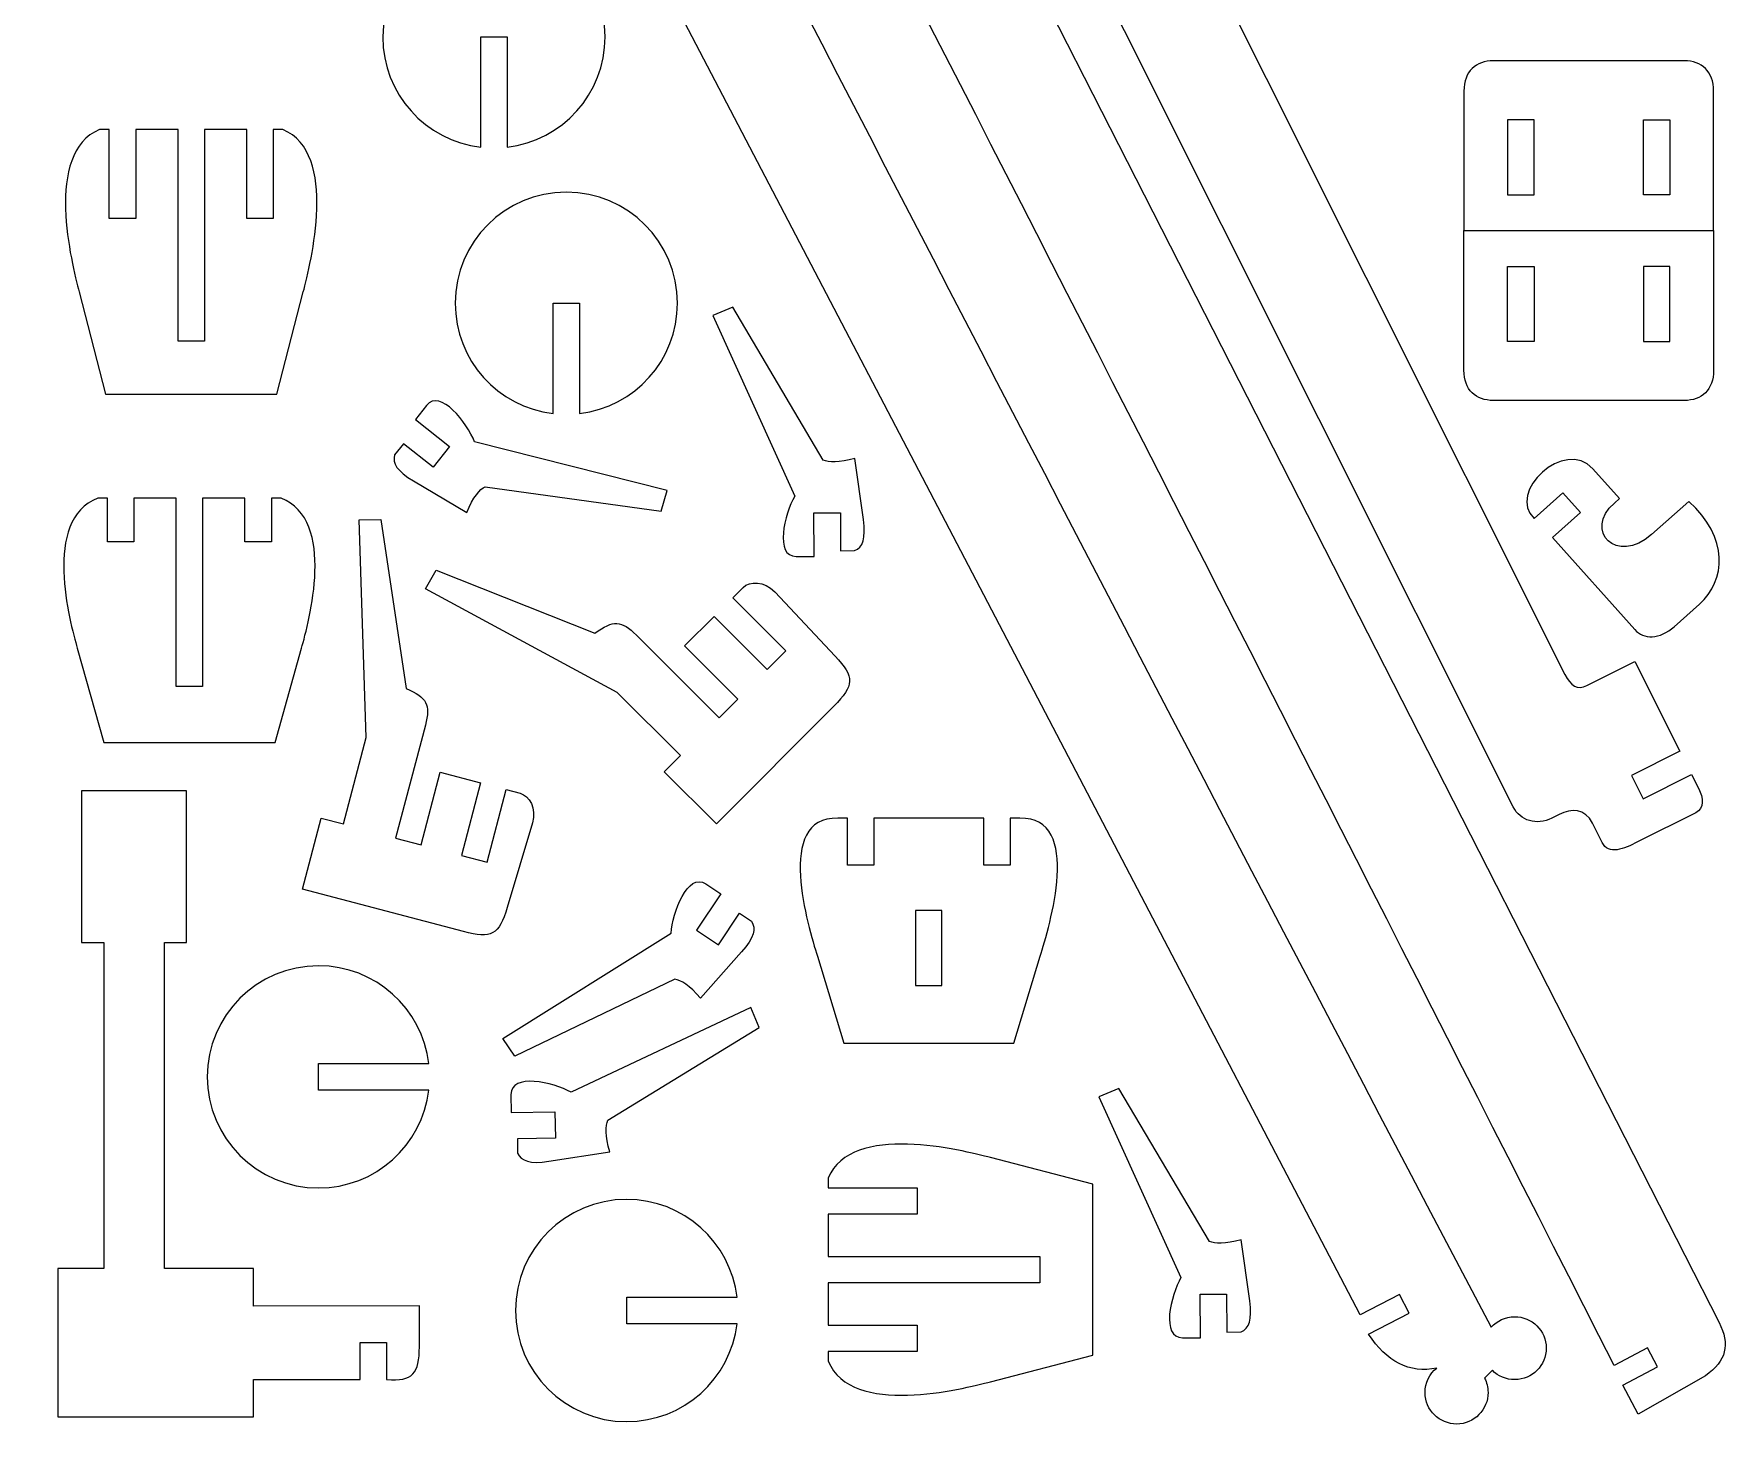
# Model space of a CAD drawing. Header units: centimetres. Extents: x -1114 to 521, y 121 to 1043.
# Drawn here: x -264.8 to 120.5, y 431.7 to 747.6 of the extents above; entities that cross this region are included whole.
import ezdxf

# ---------------------------------------------------------------- set-up
doc = ezdxf.new("R2010")
doc.units = ezdxf.units.CM
doc.header["$MEASUREMENT"] = 0
doc.layers.add('Camada 1', color=3, linetype='Continuous')

msp = doc.modelspace()

# ---------------------------------------------------------------- linework, layer by layer
at = {"layer": 'Camada 1', "lineweight": 25}
for points, knots in [([(-226.37, 966.8), (-195.21, 959.43), (-165.58, 944.35), (-139.95, 900.5), (-139.95, 900.5), (-139.95, 900.5), (-129.3, 882.38), (-129.3, 882.38), (-129.3, 882.38), (-129.3, 882.38), (-121.35, 886.6), (-121.35, 886.6), (-121.35, 886.6), (-121.35, 886.6), (-119.05, 882.25), (-119.05, 882.25), (-119.05, 882.25), (-119.05, 882.25), (-127.33, 877.86), (-127.33, 877.86), (-127.33, 877.86), (-53.07, 734), (20.84, 589.14), (94.11, 445.01), (94.11, 445.01), (94.11, 445.01), (101.67, 449.02), (101.67, 449.02), (101.67, 449.02), (101.67, 449.02), (103.97, 444.67), (103.97, 444.67), (103.97, 444.67), (103.97, 444.67), (96.14, 440.51), (96.14, 440.51), (96.14, 440.51), (96.14, 440.51), (99.62, 433.95), (99.62, 433.95), (99.62, 433.95), (99.62, 433.95), (114.85, 442.66), (114.85, 442.66), (114.85, 442.66), (119.69, 445.99), (120.46, 449.8), (117.95, 454.74), (117.95, 454.74), (117.95, 454.74), (-174.34, 1028.4), (-174.34, 1028.4), (-174.34, 1028.4), (-181.68, 1043.34), (-192.72, 1040.78), (-202.61, 1026.45), (-202.61, 1026.45), (-202.61, 1026.45), (-250.58, 1023.14), (-250.58, 1023.14), (-250.58, 1023.14), (-264.8, 1022.16), (-263.46, 1000.78), (-251.75, 996.68), (-251.75, 996.68), (-249.64, 996.29), (-248.51, 996.38), (-248.01, 997.45), (-248.01, 997.45), (-248.01, 997.45), (-251.72, 1005.05), (-251.72, 1005.05), (-251.72, 1005.05), (-251.72, 1005.05), (-246.33, 1007.68), (-246.33, 1007.68), (-246.33, 1007.68), (-246.33, 1007.68), (-226.37, 966.8), (-226.37, 966.8)], [0, 0, 0, 0, 0.047619, 0.047619, 0.047619, 0.047619, 0.095238, 0.095238, 0.095238, 0.095238, 0.142857, 0.142857, 0.142857, 0.142857, 0.190476, 0.190476, 0.190476, 0.190476, 0.238095, 0.238095, 0.238095, 0.238095, 0.285714, 0.285714, 0.285714, 0.285714, 0.333333, 0.333333, 0.333333, 0.333333, 0.380952, 0.380952, 0.380952, 0.380952, 0.428571, 0.428571, 0.428571, 0.428571, 0.47619, 0.47619, 0.47619, 0.47619, 0.52381, 0.52381, 0.52381, 0.52381, 0.571429, 0.571429, 0.571429, 0.571429, 0.619048, 0.619048, 0.619048, 0.619048, 0.666667, 0.666667, 0.666667, 0.666667, 0.714286, 0.714286, 0.714286, 0.714286, 0.761905, 0.761905, 0.761905, 0.761905, 0.809524, 0.809524, 0.809524, 0.809524, 0.857143, 0.857143, 0.857143, 0.857143, 0.904762, 0.904762, 0.904762, 0.904762, 1, 1, 1, 1]), ([(66.47, 443.88), (67.78, 442.51), (69.55, 441.75), (71.59, 441.76), (71.59, 441.76), (75.55, 441.78), (78.73, 445), (78.71, 448.95), (78.71, 448.95), (78.69, 452.9), (75.47, 456.09), (71.52, 456.07), (71.52, 456.07), (71.52, 456.07), (71.52, 456.07), (71.52, 456.07), (71.52, 456.07), (69.41, 456.06), (67.52, 455.14), (66.22, 453.68), (66.22, 453.68), (-11.33, 600.84), (-88.35, 749.68), (-165.13, 899.29), (-165.13, 899.29), (-178.21, 932.04), (-208.71, 953.71), (-256.4, 962.14), (-256.4, 962.14), (-256.4, 962.14), (-239.88, 928.94), (-239.88, 928.94), (-239.88, 928.94), (-220.91, 923.45), (-202.69, 912.67), (-190.35, 891.51), (-190.35, 891.51), (-190.35, 891.51), (-179.92, 896.93), (-179.92, 896.93), (-179.92, 896.93), (-179.92, 896.93), (-177.71, 892.68), (-177.71, 892.68), (-177.71, 892.68), (-177.71, 892.68), (-188.47, 887.09), (-188.47, 887.09), (-188.47, 887.09), (-188.47, 887.09), (36.42, 456.49), (36.42, 456.49), (36.42, 456.49), (36.42, 456.49), (45.35, 461.12), (45.35, 461.12), (45.35, 461.12), (45.35, 461.12), (47.56, 456.88), (47.56, 456.88), (47.56, 456.88), (47.56, 456.88), (38.36, 452.1), (38.36, 452.1), (38.36, 452.1), (42.46, 445.91), (47.57, 443.04), (53.85, 444.41), (53.85, 444.41), (52.21, 443.09), (51.17, 441.07), (51.18, 438.8), (51.18, 438.8), (51.2, 434.85), (54.42, 431.66), (58.38, 431.68), (58.38, 431.68), (62.33, 431.71), (65.51, 434.93), (65.49, 438.88), (65.49, 438.88), (65.49, 438.88), (65.49, 438.88), (65.49, 438.88), (65.49, 438.88), (65.49, 438.88), (65.49, 438.88), (65.49, 438.88), (65.49, 438.88), (65.49, 438.88), (65.49, 438.88), (65.49, 438.88), (65.49, 438.88), (65.49, 440.05), (65.2, 441.15), (64.7, 442.12), (64.7, 442.12), (64.7, 442.12), (66.47, 443.88), (66.47, 443.88)], [0, 0, 0, 0, 0.038462, 0.038462, 0.038462, 0.038462, 0.076923, 0.076923, 0.076923, 0.076923, 0.115385, 0.115385, 0.115385, 0.115385, 0.153846, 0.153846, 0.153846, 0.153846, 0.192308, 0.192308, 0.192308, 0.192308, 0.230769, 0.230769, 0.230769, 0.230769, 0.269231, 0.269231, 0.269231, 0.269231, 0.307692, 0.307692, 0.307692, 0.307692, 0.346154, 0.346154, 0.346154, 0.346154, 0.384615, 0.384615, 0.384615, 0.384615, 0.423077, 0.423077, 0.423077, 0.423077, 0.461538, 0.461538, 0.461538, 0.461538, 0.5, 0.5, 0.5, 0.5, 0.538462, 0.538462, 0.538462, 0.538462, 0.576923, 0.576923, 0.576923, 0.576923, 0.615385, 0.615385, 0.615385, 0.615385, 0.653846, 0.653846, 0.653846, 0.653846, 0.692308, 0.692308, 0.692308, 0.692308, 0.730769, 0.730769, 0.730769, 0.730769, 0.769231, 0.769231, 0.769231, 0.769231, 0.807692, 0.807692, 0.807692, 0.807692, 0.846154, 0.846154, 0.846154, 0.846154, 0.884615, 0.884615, 0.884615, 0.884615, 0.923077, 0.923077, 0.923077, 0.923077, 1, 1, 1, 1]), ([(71.22, 571.92), (72.81, 568.74), (76.5, 567.63), (79.96, 569.36), (79.96, 569.36), (79.96, 569.36), (81.63, 570.19), (81.63, 570.19), (81.63, 570.19), (84.41, 571.59), (87.52, 571.57), (89.19, 568.24), (89.19, 568.24), (89.19, 568.24), (91.39, 563.85), (91.39, 563.85), (91.39, 563.85), (92.88, 560.86), (96.32, 562.38), (99.45, 563.95), (99.45, 563.95), (99.45, 563.95), (112.65, 570.56), (112.65, 570.56), (112.65, 570.56), (114.64, 571.55), (114.41, 574.08), (113.34, 576.01), (113.34, 576.01), (113.34, 576.01), (111.71, 579.27), (111.71, 579.27), (111.71, 579.27), (111.71, 579.27), (100.73, 573.77), (100.73, 573.77), (100.73, 573.77), (100.73, 573.77), (98.08, 579.06), (98.08, 579.06), (98.08, 579.06), (98.08, 579.06), (109.06, 584.56), (109.06, 584.56), (109.06, 584.56), (109.06, 584.56), (98.86, 604.95), (98.86, 604.95), (98.86, 604.95), (98.86, 604.95), (87.93, 599.48), (87.93, 599.48), (87.93, 599.48), (85.78, 598.4), (84.22, 599.46), (82.94, 602.01), (82.94, 602.01), (82.94, 602.01), (-30.12, 827.86), (-30.12, 827.86), (-30.12, 827.86), (-31.4, 830.41), (-31.32, 832.29), (-29.16, 833.37), (-29.16, 833.37), (-29.16, 833.37), (-18.23, 838.84), (-18.23, 838.84), (-18.23, 838.84), (-18.23, 838.84), (-28.44, 859.22), (-28.44, 859.22), (-28.44, 859.22), (-28.44, 859.22), (-39.42, 853.73), (-39.42, 853.73), (-39.42, 853.73), (-39.42, 853.73), (-42.08, 859.02), (-42.08, 859.02), (-42.08, 859.02), (-42.08, 859.02), (-31.09, 864.52), (-31.09, 864.52), (-31.09, 864.52), (-31.09, 864.52), (-32.73, 867.78), (-32.73, 867.78), (-32.73, 867.78), (-33.63, 869.79), (-35.52, 871.49), (-37.51, 870.49), (-37.51, 870.49), (-37.51, 870.49), (-50.7, 863.88), (-50.7, 863.88), (-50.7, 863.88), (-53.83, 862.32), (-57.11, 860.47), (-55.62, 857.49), (-55.62, 857.49), (-55.62, 857.49), (-53.42, 853.1), (-53.42, 853.1), (-53.42, 853.1), (-51.75, 849.76), (-53.6, 847.27), (-56.38, 845.87), (-56.38, 845.87), (-56.38, 845.87), (-58.05, 845.04), (-58.05, 845.04), (-58.05, 845.04), (-61.51, 843.31), (-62.83, 839.68), (-61.24, 836.5), (-61.24, 836.5), (-61.24, 836.5), (71.22, 571.92), (71.22, 571.92)], [0, 0, 0, 0, 0.032258, 0.032258, 0.032258, 0.032258, 0.064516, 0.064516, 0.064516, 0.064516, 0.096774, 0.096774, 0.096774, 0.096774, 0.129032, 0.129032, 0.129032, 0.129032, 0.16129, 0.16129, 0.16129, 0.16129, 0.193548, 0.193548, 0.193548, 0.193548, 0.225806, 0.225806, 0.225806, 0.225806, 0.258065, 0.258065, 0.258065, 0.258065, 0.290323, 0.290323, 0.290323, 0.290323, 0.322581, 0.322581, 0.322581, 0.322581, 0.354839, 0.354839, 0.354839, 0.354839, 0.387097, 0.387097, 0.387097, 0.387097, 0.419355, 0.419355, 0.419355, 0.419355, 0.451613, 0.451613, 0.451613, 0.451613, 0.483871, 0.483871, 0.483871, 0.483871, 0.516129, 0.516129, 0.516129, 0.516129, 0.548387, 0.548387, 0.548387, 0.548387, 0.580645, 0.580645, 0.580645, 0.580645, 0.612903, 0.612903, 0.612903, 0.612903, 0.645161, 0.645161, 0.645161, 0.645161, 0.677419, 0.677419, 0.677419, 0.677419, 0.709677, 0.709677, 0.709677, 0.709677, 0.741935, 0.741935, 0.741935, 0.741935, 0.774194, 0.774194, 0.774194, 0.774194, 0.806452, 0.806452, 0.806452, 0.806452, 0.83871, 0.83871, 0.83871, 0.83871, 0.870968, 0.870968, 0.870968, 0.870968, 0.903226, 0.903226, 0.903226, 0.903226, 0.935484, 0.935484, 0.935484, 0.935484, 1, 1, 1, 1]), ([(-163.32, 721.81), (-175.85, 723.29), (-185.56, 733.95), (-185.56, 746.88), (-185.56, 746.88), (-185.56, 760.82), (-174.26, 772.12), (-160.32, 772.12), (-160.32, 772.12), (-146.38, 772.12), (-135.07, 760.82), (-135.07, 746.88), (-135.07, 746.88), (-135.07, 733.95), (-144.79, 723.29), (-157.32, 721.81), (-157.32, 721.81), (-157.32, 721.81), (-157.32, 746.88), (-157.32, 746.88), (-157.32, 746.88), (-157.32, 746.88), (-163.32, 746.88), (-163.32, 746.88), (-163.32, 746.88), (-163.32, 746.88), (-163.32, 721.81), (-163.32, 721.81)], [0, 0, 0, 0, 0.125, 0.125, 0.125, 0.125, 0.25, 0.25, 0.25, 0.25, 0.375, 0.375, 0.375, 0.375, 0.5, 0.5, 0.5, 0.5, 0.625, 0.625, 0.625, 0.625, 0.75, 0.75, 0.75, 0.75, 1, 1, 1, 1]), ([(110.05, 741.45), (114.02, 741.45), (116.71, 739.09), (116.71, 734.55), (116.71, 734.55), (116.71, 734.55), (116.71, 702.86), (116.71, 702.86), (116.71, 702.86), (116.71, 702.86), (60.02, 702.86), (60.02, 702.86), (60.02, 702.86), (60.02, 702.86), (60.02, 734.55), (60.02, 734.55), (60.02, 734.55), (60.02, 739.09), (62.72, 741.45), (66.69, 741.45), (66.69, 741.45), (66.69, 741.45), (110.05, 741.45), (110.05, 741.45)], [0, 0, 0, 0, 0.142857, 0.142857, 0.142857, 0.142857, 0.285714, 0.285714, 0.285714, 0.285714, 0.428571, 0.428571, 0.428571, 0.428571, 0.571429, 0.571429, 0.571429, 0.571429, 0.714286, 0.714286, 0.714286, 0.714286, 1, 1, 1, 1]), ([(-226.07, 725.83), (-226.07, 725.83), (-216.46, 725.83), (-216.46, 725.83), (-216.46, 725.83), (-216.46, 725.83), (-216.46, 705.64), (-216.46, 705.64), (-216.46, 705.64), (-216.46, 705.64), (-210.46, 705.64), (-210.46, 705.64), (-210.46, 705.64), (-210.46, 705.64), (-210.46, 725.83), (-210.46, 725.83), (-210.46, 725.83), (-210.46, 725.83), (-208.24, 725.83), (-208.24, 725.83), (-208.24, 725.83), (-195.54, 720.53), (-201.96, 695.32), (-203.61, 688.94), (-203.61, 688.94), (-203.61, 688.94), (-209.61, 665.73), (-209.61, 665.73), (-209.61, 665.73), (-209.61, 665.73), (-248.53, 665.73), (-248.53, 665.73), (-248.53, 665.73), (-248.53, 665.73), (-254.54, 688.94), (-254.54, 688.94), (-254.54, 688.94), (-256.19, 695.32), (-262.6, 720.53), (-249.9, 725.83), (-249.9, 725.83), (-249.9, 725.83), (-247.68, 725.83), (-247.68, 725.83), (-247.68, 725.83), (-247.68, 725.83), (-247.68, 705.64), (-247.68, 705.64), (-247.68, 705.64), (-247.68, 705.64), (-241.68, 705.64), (-241.68, 705.64), (-241.68, 705.64), (-241.68, 705.64), (-241.68, 725.83), (-241.68, 725.83), (-241.68, 725.83), (-241.68, 725.83), (-232.07, 725.83), (-232.07, 725.83), (-232.07, 725.83), (-232.07, 725.83), (-232.07, 677.74), (-232.07, 677.74), (-232.07, 677.74), (-232.07, 677.74), (-226.07, 677.74), (-226.07, 677.74), (-226.07, 677.74), (-226.07, 677.74), (-226.07, 725.83), (-226.07, 725.83)], [0, 0, 0, 0, 0.052632, 0.052632, 0.052632, 0.052632, 0.105263, 0.105263, 0.105263, 0.105263, 0.157895, 0.157895, 0.157895, 0.157895, 0.210526, 0.210526, 0.210526, 0.210526, 0.263158, 0.263158, 0.263158, 0.263158, 0.315789, 0.315789, 0.315789, 0.315789, 0.368421, 0.368421, 0.368421, 0.368421, 0.421053, 0.421053, 0.421053, 0.421053, 0.473684, 0.473684, 0.473684, 0.473684, 0.526316, 0.526316, 0.526316, 0.526316, 0.578947, 0.578947, 0.578947, 0.578947, 0.631579, 0.631579, 0.631579, 0.631579, 0.684211, 0.684211, 0.684211, 0.684211, 0.736842, 0.736842, 0.736842, 0.736842, 0.789474, 0.789474, 0.789474, 0.789474, 0.842105, 0.842105, 0.842105, 0.842105, 0.894737, 0.894737, 0.894737, 0.894737, 1, 1, 1, 1]), ([(69.93, 710.98), (69.93, 710.98), (69.93, 728.05), (69.93, 728.05), (69.93, 728.05), (69.93, 728.05), (75.93, 728.05), (75.93, 728.05), (75.93, 728.05), (75.93, 728.05), (75.93, 710.98), (75.93, 710.98), (75.93, 710.98), (75.93, 710.98), (69.93, 710.98), (69.93, 710.98)], [0, 0, 0, 0, 0.2, 0.2, 0.2, 0.2, 0.4, 0.4, 0.4, 0.4, 0.6, 0.6, 0.6, 0.6, 1, 1, 1, 1]), ([(106.81, 710.98), (106.81, 710.98), (106.81, 728.05), (106.81, 728.05), (106.81, 728.05), (106.81, 728.05), (100.81, 728.05), (100.81, 728.05), (100.81, 728.05), (100.81, 728.05), (100.81, 710.98), (100.81, 710.98), (100.81, 710.98), (100.81, 710.98), (106.81, 710.98), (106.81, 710.98)], [0, 0, 0, 0, 0.2, 0.2, 0.2, 0.2, 0.4, 0.4, 0.4, 0.4, 0.6, 0.6, 0.6, 0.6, 1, 1, 1, 1]), ([(-146.87, 661.29), (-159.4, 662.76), (-169.11, 673.42), (-169.11, 686.35), (-169.11, 686.35), (-169.11, 700.3), (-157.81, 711.6), (-143.87, 711.6), (-143.87, 711.6), (-129.93, 711.6), (-118.63, 700.3), (-118.63, 686.35), (-118.63, 686.35), (-118.63, 673.43), (-128.34, 662.77), (-140.87, 661.29), (-140.87, 661.29), (-140.87, 661.29), (-140.87, 686.35), (-140.87, 686.35), (-140.87, 686.35), (-140.87, 686.35), (-146.87, 686.35), (-146.87, 686.35), (-146.87, 686.35), (-146.87, 686.35), (-146.87, 661.29), (-146.87, 661.29)], [0, 0, 0, 0, 0.125, 0.125, 0.125, 0.125, 0.25, 0.25, 0.25, 0.25, 0.375, 0.375, 0.375, 0.375, 0.5, 0.5, 0.5, 0.5, 0.625, 0.625, 0.625, 0.625, 0.75, 0.75, 0.75, 0.75, 1, 1, 1, 1]), ([(110.05, 664.27), (114.02, 664.27), (116.71, 666.64), (116.71, 671.18), (116.71, 671.18), (116.71, 671.18), (116.71, 702.86), (116.71, 702.86), (116.71, 702.86), (116.71, 702.86), (60.02, 702.86), (60.02, 702.86), (60.02, 702.86), (60.02, 702.86), (60.02, 671.18), (60.02, 671.18), (60.02, 671.18), (60.02, 666.64), (62.72, 664.27), (66.69, 664.27), (66.69, 664.27), (66.69, 664.27), (110.05, 664.27), (110.05, 664.27)], [0, 0, 0, 0, 0.142857, 0.142857, 0.142857, 0.142857, 0.285714, 0.285714, 0.285714, 0.285714, 0.428571, 0.428571, 0.428571, 0.428571, 0.571429, 0.571429, 0.571429, 0.571429, 0.714286, 0.714286, 0.714286, 0.714286, 1, 1, 1, 1]), ([(69.93, 694.74), (69.93, 694.74), (69.93, 677.67), (69.93, 677.67), (69.93, 677.67), (69.93, 677.67), (75.93, 677.67), (75.93, 677.67), (75.93, 677.67), (75.93, 677.67), (75.93, 694.74), (75.93, 694.74), (75.93, 694.74), (75.93, 694.74), (69.93, 694.74), (69.93, 694.74)], [0, 0, 0, 0, 0.2, 0.2, 0.2, 0.2, 0.4, 0.4, 0.4, 0.4, 0.6, 0.6, 0.6, 0.6, 1, 1, 1, 1]), ([(106.81, 694.74), (106.81, 694.74), (106.81, 677.67), (106.81, 677.67), (106.81, 677.67), (106.81, 677.67), (100.81, 677.67), (100.81, 677.67), (100.81, 677.67), (100.81, 677.67), (100.81, 694.74), (100.81, 694.74), (100.81, 694.74), (100.81, 694.74), (106.81, 694.74), (106.81, 694.74)], [0, 0, 0, 0, 0.2, 0.2, 0.2, 0.2, 0.4, 0.4, 0.4, 0.4, 0.6, 0.6, 0.6, 0.6, 1, 1, 1, 1]), ([(-92, 642.52), (-92, 642.52), (-110.59, 683.6), (-110.59, 683.6), (-110.59, 683.6), (-110.59, 683.6), (-106.03, 685.47), (-106.03, 685.47), (-106.03, 685.47), (-106.03, 685.47), (-85.5, 650.74), (-85.5, 650.74), (-85.5, 650.74), (-84.32, 650.21), (-81.93, 650.04), (-78.31, 651.11), (-78.31, 651.11), (-78.31, 651.11), (-76.39, 637.2), (-76.39, 637.2), (-76.39, 637.2), (-75.8, 632.91), (-76.5, 630.9), (-78.38, 630.15), (-78.38, 630.15), (-78.38, 630.15), (-81.6, 630.14), (-81.6, 630.14), (-81.6, 630.14), (-81.6, 630.14), (-81.62, 638.77), (-81.62, 638.77), (-81.62, 638.77), (-81.62, 638.77), (-87.62, 638.75), (-87.62, 638.75), (-87.62, 638.75), (-87.62, 638.75), (-87.59, 628.85), (-87.59, 628.85), (-87.59, 628.85), (-87.59, 628.85), (-91.67, 628.84), (-91.67, 628.84), (-91.67, 628.84), (-96.64, 628.82), (-94.34, 638.51), (-92, 642.52)], [0, 0, 0, 0, 0.076923, 0.076923, 0.076923, 0.076923, 0.153846, 0.153846, 0.153846, 0.153846, 0.230769, 0.230769, 0.230769, 0.230769, 0.307692, 0.307692, 0.307692, 0.307692, 0.384615, 0.384615, 0.384615, 0.384615, 0.461538, 0.461538, 0.461538, 0.461538, 0.538462, 0.538462, 0.538462, 0.538462, 0.615385, 0.615385, 0.615385, 0.615385, 0.692308, 0.692308, 0.692308, 0.692308, 0.769231, 0.769231, 0.769231, 0.769231, 0.846154, 0.846154, 0.846154, 0.846154, 1, 1, 1, 1]), ([(-164.7, 654.88), (-164.7, 654.88), (-120.98, 643.84), (-120.98, 643.84), (-120.98, 643.84), (-120.98, 643.84), (-122.35, 639.11), (-122.35, 639.11), (-122.35, 639.11), (-122.35, 639.11), (-162.31, 644.68), (-162.31, 644.68), (-162.31, 644.68), (-163.46, 644.08), (-165.08, 642.32), (-166.5, 638.82), (-166.5, 638.82), (-166.5, 638.82), (-178.58, 645.98), (-178.58, 645.98), (-178.58, 645.98), (-182.3, 648.19), (-183.44, 649.99), (-182.86, 651.93), (-182.86, 651.93), (-182.86, 651.93), (-180.86, 654.45), (-180.86, 654.45), (-180.86, 654.45), (-180.86, 654.45), (-174.09, 649.1), (-174.09, 649.1), (-174.09, 649.1), (-174.09, 649.1), (-170.37, 653.8), (-170.37, 653.8), (-170.37, 653.8), (-170.37, 653.8), (-178.14, 659.94), (-178.14, 659.94), (-178.14, 659.94), (-178.14, 659.94), (-175.61, 663.14), (-175.61, 663.14), (-175.61, 663.14), (-172.52, 667.04), (-166.38, 659.2), (-164.7, 654.88)], [0, 0, 0, 0, 0.076923, 0.076923, 0.076923, 0.076923, 0.153846, 0.153846, 0.153846, 0.153846, 0.230769, 0.230769, 0.230769, 0.230769, 0.307692, 0.307692, 0.307692, 0.307692, 0.384615, 0.384615, 0.384615, 0.384615, 0.461538, 0.461538, 0.461538, 0.461538, 0.538462, 0.538462, 0.538462, 0.538462, 0.615385, 0.615385, 0.615385, 0.615385, 0.692308, 0.692308, 0.692308, 0.692308, 0.769231, 0.769231, 0.769231, 0.769231, 0.846154, 0.846154, 0.846154, 0.846154, 1, 1, 1, 1]), ([(75.95, 637.46), (69.58, 643.28), (82.93, 655.89), (89.31, 648.75), (89.31, 648.75), (89.31, 648.75), (95.35, 641.99), (95.35, 641.99), (95.35, 641.99), (95.35, 641.99), (94.18, 640.96), (94.18, 640.96), (94.18, 640.96), (87.1, 634.73), (94.68, 626.69), (102.65, 633.82), (102.65, 633.82), (102.65, 633.82), (111.06, 641.33), (111.06, 641.33), (111.06, 641.33), (120.22, 633.15), (119.56, 623.39), (113.49, 617.97), (113.49, 617.97), (113.49, 617.97), (107.78, 612.87), (107.78, 612.87), (107.78, 612.87), (104.47, 609.92), (100.81, 609.95), (98.8, 612.2), (98.8, 612.2), (98.8, 612.2), (80.1, 633.13), (80.1, 633.13), (80.1, 633.13), (80.1, 633.13), (86.5, 638.84), (86.5, 638.84), (86.5, 638.84), (86.5, 638.84), (82.5, 643.32), (82.5, 643.32), (82.5, 643.32), (82.5, 643.32), (75.95, 637.46), (75.95, 637.46)], [0, 0, 0, 0, 0.076923, 0.076923, 0.076923, 0.076923, 0.153846, 0.153846, 0.153846, 0.153846, 0.230769, 0.230769, 0.230769, 0.230769, 0.307692, 0.307692, 0.307692, 0.307692, 0.384615, 0.384615, 0.384615, 0.384615, 0.461538, 0.461538, 0.461538, 0.461538, 0.538462, 0.538462, 0.538462, 0.538462, 0.615385, 0.615385, 0.615385, 0.615385, 0.692308, 0.692308, 0.692308, 0.692308, 0.769231, 0.769231, 0.769231, 0.769231, 0.846154, 0.846154, 0.846154, 0.846154, 1, 1, 1, 1]), ([(-226.49, 642.05), (-226.49, 642.05), (-216.87, 642.05), (-216.87, 642.05), (-216.87, 642.05), (-216.87, 642.05), (-216.87, 632.17), (-216.87, 632.17), (-216.87, 632.17), (-216.87, 632.17), (-210.87, 632.17), (-210.87, 632.17), (-210.87, 632.17), (-210.87, 632.17), (-210.87, 642.05), (-210.87, 642.05), (-210.87, 642.05), (-210.87, 642.05), (-208.66, 642.05), (-208.66, 642.05), (-208.66, 642.05), (-195.96, 637.15), (-202.37, 613.87), (-204.02, 607.97), (-204.02, 607.97), (-204.02, 607.97), (-210.03, 586.53), (-210.03, 586.53), (-210.03, 586.53), (-210.03, 586.53), (-248.94, 586.53), (-248.94, 586.53), (-248.94, 586.53), (-248.94, 586.53), (-254.95, 607.97), (-254.95, 607.97), (-254.95, 607.97), (-256.6, 613.87), (-263.02, 637.15), (-250.31, 642.05), (-250.31, 642.05), (-250.31, 642.05), (-248.1, 642.05), (-248.1, 642.05), (-248.1, 642.05), (-248.1, 642.05), (-248.1, 632.17), (-248.1, 632.17), (-248.1, 632.17), (-248.1, 632.17), (-242.1, 632.17), (-242.1, 632.17), (-242.1, 632.17), (-242.1, 632.17), (-242.1, 642.05), (-242.1, 642.05), (-242.1, 642.05), (-242.1, 642.05), (-232.49, 642.05), (-232.49, 642.05), (-232.49, 642.05), (-232.49, 642.05), (-232.49, 599.27), (-232.49, 599.27), (-232.49, 599.27), (-232.49, 599.27), (-226.49, 599.27), (-226.49, 599.27), (-226.49, 599.27), (-226.49, 599.27), (-226.49, 642.05), (-226.49, 642.05)], [0, 0, 0, 0, 0.052632, 0.052632, 0.052632, 0.052632, 0.105263, 0.105263, 0.105263, 0.105263, 0.157895, 0.157895, 0.157895, 0.157895, 0.210526, 0.210526, 0.210526, 0.210526, 0.263158, 0.263158, 0.263158, 0.263158, 0.315789, 0.315789, 0.315789, 0.315789, 0.368421, 0.368421, 0.368421, 0.368421, 0.421053, 0.421053, 0.421053, 0.421053, 0.473684, 0.473684, 0.473684, 0.473684, 0.526316, 0.526316, 0.526316, 0.526316, 0.578947, 0.578947, 0.578947, 0.578947, 0.631579, 0.631579, 0.631579, 0.631579, 0.684211, 0.684211, 0.684211, 0.684211, 0.736842, 0.736842, 0.736842, 0.736842, 0.789474, 0.789474, 0.789474, 0.789474, 0.842105, 0.842105, 0.842105, 0.842105, 0.894737, 0.894737, 0.894737, 0.894737, 1, 1, 1, 1]), ([(-175.89, 590.49), (-174.67, 595.12), (-175.49, 596.77), (-180.25, 598.84), (-180.25, 598.84), (-180.25, 598.84), (-186, 637.23), (-186, 637.23), (-186, 637.23), (-186, 637.23), (-190.93, 637.17), (-190.93, 637.17), (-190.93, 637.17), (-190.93, 637.17), (-189.33, 587.72), (-189.33, 587.72), (-189.33, 587.72), (-189.33, 587.72), (-194.5, 568.03), (-194.5, 568.03), (-194.5, 568.03), (-194.5, 568.03), (-199.54, 569.36), (-199.54, 569.36), (-199.54, 569.36), (-199.54, 569.36), (-203.78, 553.2), (-203.78, 553.2), (-203.78, 553.2), (-203.78, 553.2), (-167.24, 543.6), (-167.24, 543.6), (-167.24, 543.6), (-160.88, 541.93), (-159.14, 542.75), (-157.27, 549.09), (-157.27, 549.09), (-157.27, 549.09), (-151.57, 568.29), (-151.57, 568.29), (-151.57, 568.29), (-150.6, 571.56), (-152.27, 574.46), (-154.32, 575), (-154.32, 575), (-154.32, 575), (-157.55, 575.84), (-157.55, 575.84), (-157.55, 575.84), (-157.55, 575.84), (-161.88, 559.33), (-161.88, 559.33), (-161.88, 559.33), (-161.88, 559.33), (-167.69, 560.86), (-167.69, 560.86), (-167.69, 560.86), (-167.69, 560.86), (-163.35, 577.37), (-163.35, 577.37), (-163.35, 577.37), (-163.35, 577.37), (-172.5, 579.77), (-172.5, 579.77), (-172.5, 579.77), (-172.5, 579.77), (-176.84, 563.26), (-176.84, 563.26), (-176.84, 563.26), (-176.84, 563.26), (-182.64, 564.79), (-182.64, 564.79), (-182.64, 564.79), (-182.64, 564.79), (-175.89, 590.49), (-175.89, 590.49)], [0, 0, 0, 0, 0.05, 0.05, 0.05, 0.05, 0.1, 0.1, 0.1, 0.1, 0.15, 0.15, 0.15, 0.15, 0.2, 0.2, 0.2, 0.2, 0.25, 0.25, 0.25, 0.25, 0.3, 0.3, 0.3, 0.3, 0.35, 0.35, 0.35, 0.35, 0.4, 0.4, 0.4, 0.4, 0.45, 0.45, 0.45, 0.45, 0.5, 0.5, 0.5, 0.5, 0.55, 0.55, 0.55, 0.55, 0.6, 0.6, 0.6, 0.6, 0.65, 0.65, 0.65, 0.65, 0.7, 0.7, 0.7, 0.7, 0.75, 0.75, 0.75, 0.75, 0.8, 0.8, 0.8, 0.8, 0.85, 0.85, 0.85, 0.85, 0.9, 0.9, 0.9, 0.9, 1, 1, 1, 1]), ([(-127.96, 610.95), (-131.35, 614.34), (-133.19, 614.46), (-137.38, 611.39), (-137.38, 611.39), (-137.38, 611.39), (-173.44, 625.74), (-173.44, 625.74), (-173.44, 625.74), (-173.44, 625.74), (-175.87, 621.46), (-175.87, 621.46), (-175.87, 621.46), (-175.87, 621.46), (-132.34, 597.94), (-132.34, 597.94), (-132.34, 597.94), (-132.34, 597.94), (-117.93, 583.56), (-117.93, 583.56), (-117.93, 583.56), (-117.93, 583.56), (-121.61, 579.88), (-121.61, 579.88), (-121.61, 579.88), (-121.61, 579.88), (-109.79, 568.08), (-109.79, 568.08), (-109.79, 568.08), (-109.79, 568.08), (-83.1, 594.82), (-83.1, 594.82), (-83.1, 594.82), (-78.45, 599.48), (-78.29, 601.39), (-82.82, 606.2), (-82.82, 606.2), (-82.82, 606.2), (-96.54, 620.78), (-96.54, 620.78), (-96.54, 620.78), (-98.88, 623.27), (-102.23, 623.28), (-103.72, 621.79), (-103.72, 621.79), (-103.72, 621.79), (-106.08, 619.43), (-106.08, 619.43), (-106.08, 619.43), (-106.08, 619.43), (-93.99, 607.37), (-93.99, 607.37), (-93.99, 607.37), (-93.99, 607.37), (-98.23, 603.12), (-98.23, 603.12), (-98.23, 603.12), (-98.23, 603.12), (-110.32, 615.18), (-110.32, 615.18), (-110.32, 615.18), (-110.32, 615.18), (-117, 608.48), (-117, 608.48), (-117, 608.48), (-117, 608.48), (-104.92, 596.42), (-104.92, 596.42), (-104.92, 596.42), (-104.92, 596.42), (-109.16, 592.18), (-109.16, 592.18), (-109.16, 592.18), (-109.16, 592.18), (-127.96, 610.95), (-127.96, 610.95)], [0, 0, 0, 0, 0.05, 0.05, 0.05, 0.05, 0.1, 0.1, 0.1, 0.1, 0.15, 0.15, 0.15, 0.15, 0.2, 0.2, 0.2, 0.2, 0.25, 0.25, 0.25, 0.25, 0.3, 0.3, 0.3, 0.3, 0.35, 0.35, 0.35, 0.35, 0.4, 0.4, 0.4, 0.4, 0.45, 0.45, 0.45, 0.45, 0.5, 0.5, 0.5, 0.5, 0.55, 0.55, 0.55, 0.55, 0.6, 0.6, 0.6, 0.6, 0.65, 0.65, 0.65, 0.65, 0.7, 0.7, 0.7, 0.7, 0.75, 0.75, 0.75, 0.75, 0.8, 0.8, 0.8, 0.8, 0.85, 0.85, 0.85, 0.85, 0.9, 0.9, 0.9, 0.9, 1, 1, 1, 1]), ([(-235.13, 467.01), (-235.13, 467.01), (-214.91, 467.01), (-214.91, 467.01), (-214.91, 467.01), (-214.91, 467.01), (-214.92, 458.46), (-214.92, 458.46), (-214.92, 458.46), (-214.92, 458.46), (-177.25, 458.53), (-177.25, 458.53), (-177.25, 458.53), (-177.25, 458.53), (-177.25, 449.2), (-177.25, 449.2), (-177.25, 449.2), (-177.25, 443.22), (-178.72, 441.29), (-184.68, 441.78), (-184.68, 441.78), (-184.68, 441.78), (-184.68, 450.24), (-184.68, 450.24), (-184.68, 450.24), (-184.68, 450.24), (-190.68, 450.24), (-190.68, 450.24), (-190.68, 450.24), (-190.68, 450.24), (-190.68, 441.78), (-190.68, 441.78), (-190.68, 441.78), (-190.68, 441.78), (-214.91, 441.78), (-214.91, 441.78), (-214.91, 441.78), (-214.91, 441.78), (-214.91, 433.29), (-214.91, 433.29), (-214.91, 433.29), (-214.91, 433.29), (-259.39, 433.29), (-259.39, 433.29), (-259.39, 433.29), (-259.39, 433.29), (-259.39, 467.01), (-259.39, 467.01), (-259.39, 467.01), (-259.39, 467.01), (-248.93, 467.01), (-248.93, 467.01), (-248.93, 467.01), (-248.93, 467.01), (-248.93, 541.1), (-248.93, 541.1), (-248.93, 541.1), (-248.93, 541.1), (-253.98, 541.1), (-253.98, 541.1), (-253.98, 541.1), (-253.98, 541.1), (-253.98, 575.6), (-253.98, 575.6), (-253.98, 575.6), (-253.98, 575.6), (-230.11, 575.6), (-230.11, 575.6), (-230.11, 575.6), (-230.11, 575.6), (-230.11, 541.1), (-230.11, 541.1), (-230.11, 541.1), (-230.11, 541.1), (-235.13, 541.1), (-235.13, 541.1), (-235.13, 541.1), (-235.13, 541.1), (-235.13, 467.01), (-235.13, 467.01)], [0, 0, 0, 0, 0.047619, 0.047619, 0.047619, 0.047619, 0.095238, 0.095238, 0.095238, 0.095238, 0.142857, 0.142857, 0.142857, 0.142857, 0.190476, 0.190476, 0.190476, 0.190476, 0.238095, 0.238095, 0.238095, 0.238095, 0.285714, 0.285714, 0.285714, 0.285714, 0.333333, 0.333333, 0.333333, 0.333333, 0.380952, 0.380952, 0.380952, 0.380952, 0.428571, 0.428571, 0.428571, 0.428571, 0.47619, 0.47619, 0.47619, 0.47619, 0.52381, 0.52381, 0.52381, 0.52381, 0.571429, 0.571429, 0.571429, 0.571429, 0.619048, 0.619048, 0.619048, 0.619048, 0.666667, 0.666667, 0.666667, 0.666667, 0.714286, 0.714286, 0.714286, 0.714286, 0.761905, 0.761905, 0.761905, 0.761905, 0.809524, 0.809524, 0.809524, 0.809524, 0.857143, 0.857143, 0.857143, 0.857143, 0.904762, 0.904762, 0.904762, 0.904762, 1, 1, 1, 1]), ([(-49.07, 569.36), (-49.07, 569.36), (-49.07, 558.65), (-49.07, 558.65), (-49.07, 558.65), (-49.07, 558.65), (-43.07, 558.65), (-43.07, 558.65), (-43.07, 558.65), (-43.07, 558.65), (-43.07, 569.36), (-43.07, 569.36), (-43.07, 569.36), (-43.07, 569.36), (-40.85, 569.36), (-40.85, 569.36), (-40.85, 569.36), (-26.41, 569.66), (-34.23, 544.52), (-36.22, 537.99), (-36.22, 537.99), (-36.22, 537.99), (-42.22, 518.25), (-42.22, 518.25), (-42.22, 518.25), (-42.22, 518.25), (-80.85, 518.25), (-80.85, 518.25), (-80.85, 518.25), (-80.85, 518.25), (-86.85, 537.99), (-86.85, 537.99), (-86.85, 537.99), (-88.84, 544.52), (-96.66, 569.66), (-82.22, 569.36), (-82.22, 569.36), (-82.22, 569.36), (-80, 569.36), (-80, 569.36), (-80, 569.36), (-80, 569.36), (-80, 558.65), (-80, 558.65), (-80, 558.65), (-80, 558.65), (-74, 558.65), (-74, 558.65), (-74, 558.65), (-74, 558.65), (-74, 569.36), (-74, 569.36), (-74, 569.36), (-74, 569.36), (-49.07, 569.36), (-49.07, 569.36)], [0, 0, 0, 0, 0.066667, 0.066667, 0.066667, 0.066667, 0.133333, 0.133333, 0.133333, 0.133333, 0.2, 0.2, 0.2, 0.2, 0.266667, 0.266667, 0.266667, 0.266667, 0.333333, 0.333333, 0.333333, 0.333333, 0.4, 0.4, 0.4, 0.4, 0.466667, 0.466667, 0.466667, 0.466667, 0.533333, 0.533333, 0.533333, 0.533333, 0.6, 0.6, 0.6, 0.6, 0.666667, 0.666667, 0.666667, 0.666667, 0.733333, 0.733333, 0.733333, 0.733333, 0.8, 0.8, 0.8, 0.8, 0.866667, 0.866667, 0.866667, 0.866667, 1, 1, 1, 1]), ([(-120.04, 543.21), (-120.04, 543.21), (-158.28, 519.32), (-158.28, 519.32), (-158.28, 519.32), (-158.28, 519.32), (-155.53, 515.24), (-155.53, 515.24), (-155.53, 515.24), (-155.53, 515.24), (-119.19, 532.76), (-119.19, 532.76), (-119.19, 532.76), (-117.91, 532.55), (-115.83, 531.36), (-113.41, 528.46), (-113.41, 528.46), (-113.41, 528.46), (-104.1, 538.98), (-104.1, 538.98), (-104.1, 538.98), (-101.23, 542.22), (-100.69, 544.28), (-101.84, 545.95), (-101.84, 545.95), (-101.84, 545.95), (-104.52, 547.74), (-104.52, 547.74), (-104.52, 547.74), (-104.52, 547.74), (-109.32, 540.57), (-109.32, 540.57), (-109.32, 540.57), (-109.32, 540.57), (-114.31, 543.91), (-114.31, 543.91), (-114.31, 543.91), (-114.31, 543.91), (-108.79, 552.14), (-108.79, 552.14), (-108.79, 552.14), (-108.79, 552.14), (-112.18, 554.41), (-112.18, 554.41), (-112.18, 554.41), (-116.31, 557.17), (-119.76, 547.83), (-120.04, 543.21)], [0, 0, 0, 0, 0.076923, 0.076923, 0.076923, 0.076923, 0.153846, 0.153846, 0.153846, 0.153846, 0.230769, 0.230769, 0.230769, 0.230769, 0.307692, 0.307692, 0.307692, 0.307692, 0.384615, 0.384615, 0.384615, 0.384615, 0.461538, 0.461538, 0.461538, 0.461538, 0.538462, 0.538462, 0.538462, 0.538462, 0.615385, 0.615385, 0.615385, 0.615385, 0.692308, 0.692308, 0.692308, 0.692308, 0.769231, 0.769231, 0.769231, 0.769231, 0.846154, 0.846154, 0.846154, 0.846154, 1, 1, 1, 1]), ([(-58.54, 548.38), (-58.54, 548.38), (-58.54, 531.31), (-58.54, 531.31), (-58.54, 531.31), (-58.54, 531.31), (-64.54, 531.31), (-64.54, 531.31), (-64.54, 531.31), (-64.54, 531.31), (-64.54, 548.38), (-64.54, 548.38), (-64.54, 548.38), (-64.54, 548.38), (-58.54, 548.38), (-58.54, 548.38)], [0, 0, 0, 0, 0.2, 0.2, 0.2, 0.2, 0.4, 0.4, 0.4, 0.4, 0.6, 0.6, 0.6, 0.6, 1, 1, 1, 1]), ([(-175.1, 507.57), (-176.57, 495.04), (-187.23, 485.32), (-200.16, 485.32), (-200.16, 485.32), (-214.11, 485.32), (-225.41, 496.63), (-225.41, 510.57), (-225.41, 510.57), (-225.41, 524.51), (-214.11, 535.81), (-200.16, 535.81), (-200.16, 535.81), (-187.24, 535.81), (-176.58, 526.09), (-175.1, 513.57), (-175.1, 513.57), (-175.1, 513.57), (-200.16, 513.57), (-200.16, 513.57), (-200.16, 513.57), (-200.16, 513.57), (-200.16, 507.57), (-200.16, 507.57), (-200.16, 507.57), (-200.16, 507.57), (-175.1, 507.57), (-175.1, 507.57)], [0, 0, 0, 0, 0.125, 0.125, 0.125, 0.125, 0.25, 0.25, 0.25, 0.25, 0.375, 0.375, 0.375, 0.375, 0.5, 0.5, 0.5, 0.5, 0.625, 0.625, 0.625, 0.625, 0.75, 0.75, 0.75, 0.75, 1, 1, 1, 1]), ([(-142.77, 507.08), (-142.77, 507.08), (-101.98, 526.3), (-101.98, 526.3), (-101.98, 526.3), (-101.98, 526.3), (-100.04, 521.78), (-100.04, 521.78), (-100.04, 521.78), (-100.04, 521.78), (-134.45, 500.71), (-134.45, 500.71), (-134.45, 500.71), (-134.96, 499.52), (-135.09, 497.13), (-133.97, 493.52), (-133.97, 493.52), (-133.97, 493.52), (-147.85, 491.39), (-147.85, 491.39), (-147.85, 491.39), (-152.12, 490.73), (-154.15, 491.4), (-154.93, 493.26), (-154.93, 493.26), (-154.93, 493.26), (-154.99, 496.49), (-154.99, 496.49), (-154.99, 496.49), (-154.99, 496.49), (-146.36, 496.64), (-146.36, 496.64), (-146.36, 496.64), (-146.36, 496.64), (-146.47, 502.64), (-146.47, 502.64), (-146.47, 502.64), (-146.47, 502.64), (-156.37, 502.46), (-156.37, 502.46), (-156.37, 502.46), (-156.37, 502.46), (-156.44, 506.53), (-156.44, 506.53), (-156.44, 506.53), (-156.53, 511.51), (-146.81, 509.35), (-142.77, 507.08)], [0, 0, 0, 0, 0.076923, 0.076923, 0.076923, 0.076923, 0.153846, 0.153846, 0.153846, 0.153846, 0.230769, 0.230769, 0.230769, 0.230769, 0.307692, 0.307692, 0.307692, 0.307692, 0.384615, 0.384615, 0.384615, 0.384615, 0.461538, 0.461538, 0.461538, 0.461538, 0.538462, 0.538462, 0.538462, 0.538462, 0.615385, 0.615385, 0.615385, 0.615385, 0.692308, 0.692308, 0.692308, 0.692308, 0.769231, 0.769231, 0.769231, 0.769231, 0.846154, 0.846154, 0.846154, 0.846154, 1, 1, 1, 1]), ([(-4.26, 464.96), (-4.26, 464.96), (-22.91, 506.02), (-22.91, 506.02), (-22.91, 506.02), (-22.91, 506.02), (-18.36, 507.9), (-18.36, 507.9), (-18.36, 507.9), (-18.36, 507.9), (2.22, 473.19), (2.22, 473.19), (2.22, 473.19), (3.4, 472.66), (5.79, 472.49), (9.42, 473.57), (9.42, 473.57), (9.42, 473.57), (11.35, 459.66), (11.35, 459.66), (11.35, 459.66), (11.95, 455.38), (11.25, 453.36), (9.38, 452.61), (9.38, 452.61), (9.38, 452.61), (6.15, 452.59), (6.15, 452.59), (6.15, 452.59), (6.15, 452.59), (6.12, 461.22), (6.12, 461.22), (6.12, 461.22), (6.12, 461.22), (0.12, 461.2), (0.12, 461.2), (0.12, 461.2), (0.12, 461.2), (0.16, 451.3), (0.16, 451.3), (0.16, 451.3), (0.16, 451.3), (-3.91, 451.28), (-3.91, 451.28), (-3.91, 451.28), (-8.89, 451.26), (-6.6, 460.95), (-4.26, 464.96)], [0, 0, 0, 0, 0.076923, 0.076923, 0.076923, 0.076923, 0.153846, 0.153846, 0.153846, 0.153846, 0.230769, 0.230769, 0.230769, 0.230769, 0.307692, 0.307692, 0.307692, 0.307692, 0.384615, 0.384615, 0.384615, 0.384615, 0.461538, 0.461538, 0.461538, 0.461538, 0.538462, 0.538462, 0.538462, 0.538462, 0.615385, 0.615385, 0.615385, 0.615385, 0.692308, 0.692308, 0.692308, 0.692308, 0.769231, 0.769231, 0.769231, 0.769231, 0.846154, 0.846154, 0.846154, 0.846154, 1, 1, 1, 1]), ([(-84.38, 469.76), (-84.38, 469.76), (-84.38, 479.37), (-84.38, 479.37), (-84.38, 479.37), (-84.38, 479.37), (-64.2, 479.37), (-64.2, 479.37), (-64.2, 479.37), (-64.2, 479.37), (-64.2, 485.37), (-64.2, 485.37), (-64.2, 485.37), (-64.2, 485.37), (-84.38, 485.37), (-84.38, 485.37), (-84.38, 485.37), (-84.38, 485.37), (-84.38, 487.59), (-84.38, 487.59), (-84.38, 487.59), (-79.08, 500.29), (-53.88, 493.87), (-47.5, 492.22), (-47.5, 492.22), (-47.5, 492.22), (-24.29, 486.22), (-24.29, 486.22), (-24.29, 486.22), (-24.29, 486.22), (-24.29, 447.3), (-24.29, 447.3), (-24.29, 447.3), (-24.29, 447.3), (-47.5, 441.3), (-47.5, 441.3), (-47.5, 441.3), (-53.88, 439.65), (-79.08, 433.23), (-84.38, 445.93), (-84.38, 445.93), (-84.38, 445.93), (-84.38, 448.15), (-84.38, 448.15), (-84.38, 448.15), (-84.38, 448.15), (-64.2, 448.15), (-64.2, 448.15), (-64.2, 448.15), (-64.2, 448.15), (-64.2, 454.15), (-64.2, 454.15), (-64.2, 454.15), (-64.2, 454.15), (-84.38, 454.15), (-84.38, 454.15), (-84.38, 454.15), (-84.38, 454.15), (-84.38, 463.76), (-84.38, 463.76), (-84.38, 463.76), (-84.38, 463.76), (-36.29, 463.76), (-36.29, 463.76), (-36.29, 463.76), (-36.29, 463.76), (-36.29, 469.76), (-36.29, 469.76), (-36.29, 469.76), (-36.29, 469.76), (-84.38, 469.76), (-84.38, 469.76)], [0, 0, 0, 0, 0.052632, 0.052632, 0.052632, 0.052632, 0.105263, 0.105263, 0.105263, 0.105263, 0.157895, 0.157895, 0.157895, 0.157895, 0.210526, 0.210526, 0.210526, 0.210526, 0.263158, 0.263158, 0.263158, 0.263158, 0.315789, 0.315789, 0.315789, 0.315789, 0.368421, 0.368421, 0.368421, 0.368421, 0.421053, 0.421053, 0.421053, 0.421053, 0.473684, 0.473684, 0.473684, 0.473684, 0.526316, 0.526316, 0.526316, 0.526316, 0.578947, 0.578947, 0.578947, 0.578947, 0.631579, 0.631579, 0.631579, 0.631579, 0.684211, 0.684211, 0.684211, 0.684211, 0.736842, 0.736842, 0.736842, 0.736842, 0.789474, 0.789474, 0.789474, 0.789474, 0.842105, 0.842105, 0.842105, 0.842105, 0.894737, 0.894737, 0.894737, 0.894737, 1, 1, 1, 1]), ([(-105.09, 454.47), (-106.57, 441.94), (-117.23, 432.23), (-130.16, 432.23), (-130.16, 432.23), (-144.1, 432.23), (-155.4, 443.53), (-155.4, 457.47), (-155.4, 457.47), (-155.4, 471.41), (-144.1, 482.72), (-130.16, 482.72), (-130.16, 482.72), (-117.23, 482.72), (-106.57, 473), (-105.09, 460.47), (-105.09, 460.47), (-105.09, 460.47), (-130.16, 460.47), (-130.16, 460.47), (-130.16, 460.47), (-130.16, 460.47), (-130.16, 454.47), (-130.16, 454.47), (-130.16, 454.47), (-130.16, 454.47), (-105.09, 454.47), (-105.09, 454.47)], [0, 0, 0, 0, 0.125, 0.125, 0.125, 0.125, 0.25, 0.25, 0.25, 0.25, 0.375, 0.375, 0.375, 0.375, 0.5, 0.5, 0.5, 0.5, 0.625, 0.625, 0.625, 0.625, 0.75, 0.75, 0.75, 0.75, 1, 1, 1, 1])]:
    msp.add_open_spline(points, degree=3, knots=knots, dxfattribs=at)

doc.saveas('drawing.dxf')
